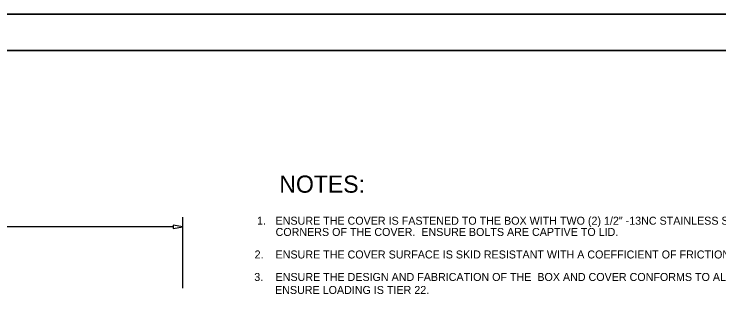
# Model space of a CAD drawing. Extents: x 1021557 to 1024059, y 471838 to 472740.
# Drawn here: x 1022149.1 to 1022439.6, y 472380.9 to 472498 of the extents above; entities that cross this region are included whole.
import ezdxf

# ---------------------------------------------------------------- set-up
doc = ezdxf.new("R2010")
doc.units = 0
doc.layers.add('1', color=7, linetype='Continuous')
doc.layers.add('41', color=7, linetype='Continuous')

msp = doc.modelspace()

# ---------------------------------------------------------------- linework, layer by layer
at = {"layer": '1'}
for p, q in [((1022604.74, 472498.01), (1021556.57, 472498.01)), ((1022601.74, 472483.01), (1021611.74, 472483.01)), ((1022218.67, 472386.41), (1022218.67, 472414.2)), ((1022214.62, 472410.15), (1022125.62, 472410.15)), ((1022218.67, 472410.15), (1022218.67, 472410.15)), ((1022218.67, 472384.93), (1022218.67, 472400.12)), ((1022218.67, 472396.07), (1022218.67, 472396.07))]:
    msp.add_line(p, q, dxfattribs=at)
msp.add_lwpolyline([(1022214.62, 472410.83), (1022214.62, 472409.48), (1022218.67, 472410.15)], close=True, dxfattribs=at)
at = {"layer": '41'}
for points in [[(1021556.57, 472498.01), (1022604.74, 472498.01), (1022604.74, 471838.01), (1021556.57, 471838.01)], [(1021611.74, 472483.01), (1022601.74, 472483.01), (1022601.74, 471853.01), (1021611.74, 471853.01)]]:
    msp.add_lwpolyline(points, close=True, dxfattribs=at)

# ---------------------------------------------------------------- texts
at = {"layer": '1'}
for s, height, p in [('NOTES:', 7.087, (1022258.43, 472424.28)), ('1.', 3.3, (1022249.23, 472411.08)), ('ENSURE THE COVER IS FASTENED TO THE BOX WITH TWO (2) 1/2" -13NC STAINLESS STEEL HEX BOLTS,  LOCATED AT OPPOSITE', 3.3, (1022256.87, 472411.07)), ('CORNERS OF THE COVER.  ENSURE BOLTS ARE CAPTIVE TO LID.', 3.3, (1022256.87, 472406.43)), ('2.', 3.3, (1022248.23, 472397.14)), ('ENSURE THE COVER SURFACE IS SKID RESISTANT WITH A COEFFICIENT OF FRICTION OF AT LEAST 0.5.', 3.3, (1022256.87, 472397.14)), ('3.', 3.3, (1022248.09, 472387.86)), ('ENSURE THE DESIGN AND FABRICATION OF THE  BOX AND COVER CONFORMS TO ALL ASPECTS OF ANSI/SCTE 77.', 3.3, (1022256.87, 472387.85)), ('ENSURE LOADING IS TIER 22.', 3.3, (1022256.66, 472382.49))]:
    msp.add_text(s, height=height, dxfattribs=at).set_placement(p)

doc.saveas('drawing.dxf')
